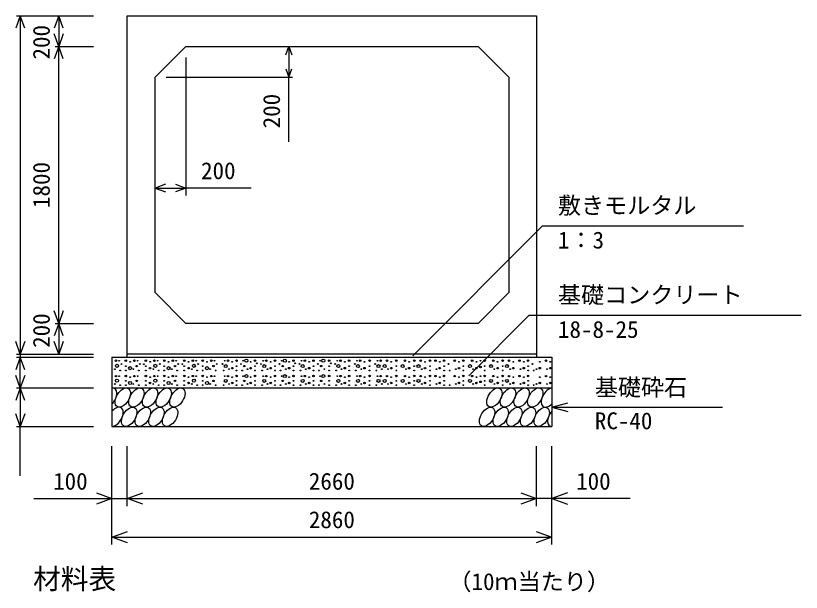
# Model space of a CAD drawing. Units: millimetres, scale not verified. Extents: x -100800 to 100800, y -35640 to 35640.
# Drawn here: x 21504 to 26610, y 14062 to 17810 of the extents above; entities that cross this region are included whole.
import ezdxf
from ezdxf.enums import TextEntityAlignment as Align

# ---------------------------------------------------------------- set-up
doc = ezdxf.new("R2010")
doc.units = ezdxf.units.MM
doc.header["$LTSCALE"] = 120
for name, color, linetype, lineweight in [('0-0_DIM', 7, 'Continuous', 25), ('0-2_HATCH', 6, 'Continuous', 25), ('0-5_OUTLINE', 3, 'Continuous', 25), ('0-7_TXT', 7, 'Continuous', 25)]:
    doc.layers.add(name, color=color, linetype=linetype, lineweight=lineweight)
doc.styles.add('ＭＳ ゴシック', font='')
doc.styles.get('ＭＳ ゴシック').set_extended_font_data('MS Gothic')

msp = doc.modelspace()

# ---------------------------------------------------------------- linework, layer by layer
at = {"layer": '0-0_DIM'}
for p, q in [((21509, 17810.3), (22009.1, 17810.3)), ((21533, 17810.3), (21533, 15610.3)), ((21783, 17810.3), (21783, 17610.3)), ((21759, 17610.3), (22009.1, 17610.3)), ((21783, 15810.3), (21783, 17610.3)), ((23279.5, 17610.3), (23279.5, 17410.3)), ((22609.1, 17538.3), (22609.1, 16641.7)), ((22481.1, 17410.3), (23303.5, 17410.3)), ((23279.5, 16989.5), (23279.5, 17410.3)), ((22409.1, 16689.7), (22609.1, 16689.7)), ((23033.2, 16689.7), (22609.1, 16689.7)), ((24929, 16444.2), (24084.9, 15600.2)), ((24929, 16444.2), (26234.7, 16444.2)), ((24841.3, 15863.1), (24448.5, 15470.3)), ((24841.3, 15863.1), (26610.3, 15863.1)), ((21759, 15810.3), (22009.1, 15810.3)), ((21783, 15810.3), (21783, 15610.3)), ((21509, 15610.3), (22009.1, 15610.3)), ((21509, 15590.3), (22009.1, 15590.3)), ((21533, 15610.3), (21533, 15590.3)), ((21533, 15390.3), (21533, 15590.3)), ((21509, 15390.3), (22009.1, 15390.3)), ((21533, 15390.3), (21533, 15140.3)), ((24989.1, 15265.3), (25093.4, 15293.3)), ((24989.1, 15265.3), (26098, 15265.3)), ((24989.1, 15265.3), (25093.4, 15237.3)), ((21509, 15140.3), (22009.1, 15140.3)), ((21533, 14818.2), (21533, 15140.3)), ((22129.1, 14373.1), (22129.1, 15012.7)), ((22229.1, 14623.1), (22229.1, 15012.7)), ((24889.1, 14623.1), (24889.1, 15012.7)), ((24989.1, 14373.1), (24989.1, 15012.7)), ((21621.1, 14671.1), (22129.1, 14671.1)), ((22129.1, 14671.1), (22229.1, 14671.1)), ((22229.1, 14671.1), (24889.1, 14671.1)), ((22129.1, 14421.1), (24989.1, 14421.1))]:
    msp.add_line(p, q, dxfattribs=at)
for points in [[(21562.6, 17729.1), (21533, 17810.3), (21503.5, 17729.1)], [(21812.6, 17729.1), (21783, 17810.3), (21753.5, 17729.1)], [(21812.6, 17691.5), (21783, 17610.3), (21753.5, 17691.5)], [(21812.6, 17529.1), (21783, 17610.3), (21753.5, 17529.1)], [(23259.8, 17556.2), (23279.5, 17610.3), (23299.2, 17556.2)], [(23259.8, 17464.4), (23279.5, 17410.3), (23299.2, 17464.4)], [(22476.8, 16714.3), (22409.1, 16689.7), (22476.8, 16665)], [(22541.4, 16714.3), (22609.1, 16689.7), (22541.4, 16665)], [(21812.6, 15891.5), (21783, 15810.3), (21753.5, 15891.5)], [(21812.6, 15729.1), (21783, 15810.3), (21753.5, 15729.1)], [(21562.6, 15691.5), (21533, 15610.3), (21503.5, 15691.5)], [(21812.6, 15691.5), (21783, 15610.3), (21753.5, 15691.5)], [(21562.6, 15509.1), (21533, 15590.3), (21503.5, 15509.1)], [(21562.6, 15471.5), (21533, 15390.3), (21503.5, 15471.5)], [(21562.6, 15309.1), (21533, 15390.3), (21503.5, 15309.1)], [(21562.6, 15221.5), (21533, 15140.3), (21503.5, 15221.5)], [(22027.6, 14708), (22129.1, 14671.1), (22027.6, 14634.1)], [(22330.6, 14634.1), (22229.1, 14671.1), (22330.6, 14708)], [(24787.6, 14708), (24889.1, 14671.1), (24787.6, 14634.1)], [(25090.6, 14708), (24989.1, 14671.1), (25090.6, 14634.1)], [(25497.1, 14671.1), (24989.1, 14671.1), (24889.1, 14671.1)], [(22230.6, 14384.1), (22129.1, 14421.1), (22230.6, 14458)], [(24887.6, 14458), (24989.1, 14421.1), (24887.6, 14384.1)]]:
    msp.add_lwpolyline(points, dxfattribs=at)
at = {"layer": '0-2_HATCH'}
for centre, radius in [((23003.1, 15567.5), 10), ((23253.1, 15567.5), 10), ((23503.1, 15567.5), 10), ((22155.1, 15567.5), 5), ((22161.7, 15534.5), 10), ((22176.2, 15567.5), 2.5), ((22190.2, 15546.5), 2.5), ((22219.1, 15568.4), 5), ((22219.1, 15532.5), 2.5), ((22247.1, 15519.3), 10), ((22247.1, 15560.5), 2.5), ((22275.1, 15567.5), 5), ((22289.2, 15532.5), 5), ((22296.2, 15567.5), 2.5), ((22310.2, 15546.5), 2.5), ((22336.7, 15545.6), 2.5), ((22349.1, 15568.4), 5), ((22349.1, 15532.5), 2.5), ((22377.1, 15560.5), 2.5), ((22405.1, 15567.5), 5), ((22411.7, 15534.5), 10), ((22426.2, 15567.5), 2.5), ((22440.2, 15546.5), 2.5), ((22469.1, 15568.4), 5), ((22469.1, 15532.5), 2.5), ((22497.1, 15519.3), 10), ((22497.1, 15560.5), 2.5), ((22525.1, 15567.5), 5), ((22539.2, 15532.5), 5), ((22546.2, 15567.5), 2.5), ((22560.2, 15546.5), 2.5), ((22586.7, 15545.6), 2.5), ((22599.1, 15568.4), 5), ((22599.1, 15532.5), 2.5), ((22627.1, 15560.5), 2.5), ((22655.1, 15567.5), 5), ((22661.7, 15534.5), 10), ((22676.2, 15567.5), 2.5), ((22690.2, 15546.5), 2.5), ((22719.1, 15568.4), 5), ((22719.1, 15532.5), 2.5), ((22747.1, 15519.3), 10), ((22747.1, 15560.5), 2.5), ((22775.1, 15567.5), 5), ((22789.2, 15532.5), 5), ((22796.2, 15567.5), 2.5), ((22810.2, 15546.5), 2.5), ((22848, 15546.5), 2.5), ((22869, 15532.5), 10), ((22862, 15567.5), 2.5), ((22883.1, 15567.5), 5), ((22911.1, 15560.5), 2.5), ((22939.1, 15568.4), 5), ((22939.1, 15532.5), 2.5), ((22968, 15546.5), 2.5), ((22982, 15567.5), 2.5), ((22989, 15532.5), 5), ((23031.1, 15560.5), 2.5), ((23059.1, 15568.4), 5), ((23059.1, 15532.5), 2.5), ((23070.5, 15550.8), 2.5), ((23098, 15546.5), 2.5), ((23119, 15532.5), 10), ((23112, 15567.5), 2.5), ((23133.1, 15567.5), 5), ((23161.1, 15560.5), 2.5), ((23189.1, 15568.4), 5), ((23189.1, 15532.5), 2.5), ((23218, 15546.5), 2.5), ((23232, 15567.5), 2.5), ((23239, 15532.5), 5), ((23281.1, 15560.5), 2.5), ((23309.1, 15568.4), 5), ((23309.1, 15532.5), 2.5), ((23320.5, 15550.8), 2.5), ((23348, 15546.5), 2.5), ((23369, 15532.5), 10), ((23362, 15567.5), 2.5), ((23383.1, 15567.5), 5), ((23411.1, 15560.5), 2.5), ((23439.1, 15568.4), 5), ((23439.1, 15532.5), 2.5), ((23468, 15546.5), 2.5), ((23482, 15567.5), 2.5), ((23489, 15532.5), 5), ((23541, 15568.4), 5), ((23541, 15532.5), 2.5), ((23552.3, 15550.8), 2.5), ((23579.8, 15546.5), 2.5), ((23600.9, 15532.5), 10), ((23593.9, 15567.5), 2.5), ((23614.9, 15567.5), 5), ((23642.9, 15560.5), 2.5), ((23671, 15568.4), 5), ((23671, 15532.5), 2.5), ((23707.9, 15546.5), 2.5), ((23728.9, 15532.5), 10), ((23721.9, 15567.5), 2.5), ((23742.9, 15567.5), 5), ((23771, 15560.5), 2.5), ((23803.9, 15568.4), 5), ((23803.9, 15532.5), 2.5), ((23840.8, 15546.5), 2.5), ((23861.9, 15532.5), 10), ((23854.8, 15567.5), 2.5), ((23875.9, 15567.5), 5), ((23902.5, 15532.5), 10), ((23916.5, 15567.5), 5), ((23944.6, 15560.5), 2.5), ((23977.5, 15568.4), 5), ((23977.5, 15532.5), 2.5), ((24019.4, 15532.5), 10), ((24033.4, 15567.5), 5), ((24061.4, 15560.5), 2.5), ((24094.3, 15568.4), 5), ((24094.3, 15532.5), 2.5), ((24122.1, 15532.5), 10), ((24136.1, 15567.5), 5), ((24164.1, 15560.5), 2.5), ((24197, 15568.4), 5), ((24197, 15532.5), 2.5), ((24232.3, 15567.5), 5), ((24260.3, 15560.5), 2.5), ((24288.4, 15568.4), 5), ((24288.4, 15532.5), 2.5), ((24317.2, 15546.5), 2.5), ((24357.1, 15567.5), 5), ((24385.1, 15560.5), 2.5), ((24413.2, 15568.4), 5), ((24413.2, 15532.5), 2.5), ((24456.5, 15532.5), 10), ((24470.5, 15567.5), 5), ((24498.6, 15560.5), 2.5), ((24524.7, 15526.3), 5), ((24524.7, 15567.5), 2.5), ((24552, 15568.4), 5), ((24552, 15532.5), 2.5), ((24593.9, 15532.5), 10), ((24607.9, 15567.5), 5), ((24636, 15560.5), 2.5), ((24668.9, 15568.4), 5), ((24668.9, 15532.5), 2.5), ((24696.6, 15532.5), 10), ((24710.6, 15567.5), 5), ((24738.7, 15560.5), 2.5), ((24778.4, 15567.5), 5), ((24806.4, 15560.5), 2.5), ((24834.5, 15568.4), 5), ((24834.5, 15532.5), 2.5), ((24863.4, 15546.5), 2.5), ((24910.4, 15560.5), 2.5), ((24950.2, 15567.5), 5), ((24978.2, 15560.5), 2.5), ((22148.1, 15512.3), 2.5), ((22183.2, 15504.4), 2.5), ((22219.1, 15504.4), 2.5), ((22268.1, 15512.3), 2.5), ((22303.2, 15504.4), 2.5), ((22349.1, 15504.4), 2.5), ((22377.1, 15519.3), 5), ((22398.1, 15512.3), 2.5), ((22433.2, 15504.4), 2.5), ((22469.1, 15504.4), 2.5), ((22518.1, 15512.3), 2.5), ((22553.2, 15504.4), 2.5), ((22599.1, 15504.4), 2.5), ((22627.1, 15519.3), 5), ((22648.1, 15512.3), 2.5), ((22683.2, 15504.4), 2.5), ((22719.1, 15504.4), 2.5), ((22768.1, 15512.3), 2.5), ((22803.2, 15504.4), 2.5), ((22855, 15504.4), 2.5), ((22890.1, 15512.3), 2.5), ((22911.1, 15519.3), 5), ((22939.1, 15504.4), 2.5), ((22975, 15504.4), 2.5), ((23003.1, 15467.5), 10), ((23010.1, 15512.3), 2.5), ((23031.1, 15519.3), 5), ((23059.1, 15504.4), 2.5), ((23105, 15504.4), 2.5), ((23140.1, 15512.3), 2.5), ((23161.1, 15519.3), 5), ((23189.1, 15504.4), 2.5), ((23225, 15504.4), 2.5), ((23253.1, 15467.5), 10), ((23260.1, 15512.3), 2.5), ((23281.1, 15519.3), 5), ((23309.1, 15504.4), 2.5), ((23355, 15504.4), 2.5), ((23390.1, 15512.3), 2.5), ((23411.1, 15519.3), 5), ((23439.1, 15504.4), 2.5), ((23475, 15504.4), 2.5), ((23503.1, 15467.5), 10), ((23510.1, 15512.3), 2.5), ((23541, 15504.4), 2.5), ((23586.8, 15504.4), 2.5), ((23621.9, 15512.3), 2.5), ((23642.9, 15519.3), 5), ((23671, 15504.4), 2.5), ((23714.9, 15504.4), 2.5), ((23750, 15512.3), 2.5), ((23771, 15519.3), 5), ((23803.9, 15504.4), 2.5), ((23847.8, 15504.4), 2.5), ((23882.9, 15512.3), 2.5), ((23923.6, 15512.3), 2.5), ((23944.6, 15519.3), 5), ((23977.5, 15504.4), 2.5), ((24040.4, 15512.3), 2.5), ((24061.4, 15519.3), 5), ((24094.3, 15504.4), 2.5), ((24143.1, 15512.3), 2.5), ((24164.1, 15519.3), 5), ((24197, 15504.4), 2.5), ((24239.3, 15512.3), 2.5), ((24260.3, 15519.3), 5), ((24288.4, 15504.4), 2.5), ((24324.2, 15504.4), 2.5), ((24364.1, 15512.3), 2.5), ((24385.1, 15519.3), 5), ((24413.2, 15504.4), 2.5), ((24477.5, 15512.3), 2.5), ((24498.6, 15519.3), 5), ((24552, 15504.4), 2.5), ((24615, 15512.3), 2.5), ((24636, 15519.3), 5), ((24668.9, 15504.4), 2.5), ((24717.6, 15512.3), 2.5), ((24738.7, 15519.3), 5), ((24785.4, 15512.3), 2.5), ((24806.4, 15519.3), 5), ((24834.5, 15504.4), 2.5), ((24870.4, 15504.4), 2.5), ((24889.4, 15512.3), 2.5), ((24910.4, 15519.3), 5), ((24957.2, 15512.3), 2.5), ((24978.2, 15519.3), 5), ((22155.1, 15467.5), 5), ((22161.7, 15438.4), 10), ((22176.2, 15467.5), 2.5), ((22219.1, 15468.4), 5), ((22219.1, 15436.4), 2.5), ((22247.1, 15423.2), 10), ((22247.1, 15460.5), 2.5), ((22275.1, 15467.5), 5), ((22289.2, 15436.4), 5), ((22296.2, 15467.5), 2.5), ((22349.1, 15468.4), 5), ((22349.1, 15436.4), 2.5), ((22377.1, 15423.2), 5), ((22377.1, 15460.5), 2.5), ((22405.1, 15467.5), 5), ((22411.7, 15438.4), 10), ((22426.2, 15467.5), 2.5), ((22469.1, 15468.4), 5), ((22469.1, 15436.4), 2.5), ((22497.1, 15423.2), 10), ((22497.1, 15460.5), 2.5), ((22525.1, 15467.5), 5), ((22539.2, 15436.4), 5), ((22546.2, 15467.5), 2.5), ((22599.1, 15468.4), 5), ((22599.1, 15436.4), 2.5), ((22627.1, 15423.2), 5), ((22627.1, 15460.5), 2.5), ((22655.1, 15467.5), 5), ((22661.7, 15438.4), 10), ((22676.2, 15467.5), 2.5), ((22719.1, 15468.4), 5), ((22719.1, 15436.4), 2.5), ((22747.1, 15423.2), 10), ((22747.1, 15460.5), 2.5), ((22775.1, 15467.5), 5), ((22789.2, 15436.4), 5), ((22796.2, 15467.5), 2.5), ((22869, 15436.4), 10), ((22862, 15467.5), 2.5), ((22883.1, 15467.5), 5), ((22911.1, 15423.2), 5), ((22911.1, 15460.5), 2.5), ((22939.1, 15468.4), 5), ((22939.1, 15436.4), 2.5), ((22982, 15467.5), 2.5), ((22989, 15436.4), 5), ((23031.1, 15423.2), 5), ((23031.1, 15460.5), 2.5), ((23059.1, 15468.4), 5), ((23059.1, 15436.4), 2.5), ((23119, 15436.4), 10), ((23112, 15467.5), 2.5), ((23133.1, 15467.5), 5), ((23161.1, 15423.2), 5), ((23161.1, 15460.5), 2.5), ((23189.1, 15468.4), 5), ((23189.1, 15436.4), 2.5), ((23232, 15467.5), 2.5), ((23239, 15436.4), 5), ((23281.1, 15423.2), 5), ((23281.1, 15460.5), 2.5), ((23309.1, 15468.4), 5), ((23309.1, 15436.4), 2.5), ((23369, 15436.4), 10), ((23362, 15467.5), 2.5), ((23383.1, 15467.5), 5), ((23411.1, 15423.2), 5), ((23411.1, 15460.5), 2.5), ((23439.1, 15468.4), 5), ((23439.1, 15436.4), 2.5), ((23482, 15467.5), 2.5), ((23489, 15436.4), 5), ((23541, 15468.4), 5), ((23541, 15436.4), 2.5), ((23600.9, 15436.4), 10), ((23593.9, 15467.5), 2.5), ((23614.9, 15467.5), 5), ((23642.9, 15423.2), 5), ((23642.9, 15460.5), 2.5), ((23671, 15468.4), 5), ((23671, 15436.4), 2.5), ((23728.9, 15436.4), 10), ((23721.9, 15467.5), 2.5), ((23742.9, 15467.5), 5), ((23771, 15423.2), 5), ((23771, 15460.5), 2.5), ((23803.9, 15468.4), 5), ((23803.9, 15436.4), 2.5), ((23861.9, 15436.4), 10), ((23854.8, 15467.5), 2.5), ((23875.9, 15467.5), 5), ((23902.5, 15436.4), 10), ((23916.5, 15467.5), 5), ((23944.6, 15423.2), 5), ((23944.6, 15460.5), 2.5), ((23977.5, 15468.4), 5), ((23977.5, 15436.4), 2.5), ((24019.4, 15436.4), 10), ((24033.4, 15467.5), 5), ((24061.4, 15423.2), 5), ((24061.4, 15460.5), 2.5), ((24094.3, 15468.4), 5), ((24094.3, 15436.4), 2.5), ((24122.1, 15436.4), 10), ((24136.1, 15467.5), 5), ((24164.1, 15423.2), 5), ((24164.1, 15460.5), 2.5), ((24197, 15468.4), 5), ((24197, 15436.4), 2.5), ((24232.3, 15467.5), 5), ((24260.3, 15423.2), 5), ((24260.3, 15460.5), 2.5), ((24288.4, 15468.4), 5), ((24288.4, 15436.4), 2.5), ((24357.1, 15467.5), 5), ((24385.1, 15423.2), 5), ((24385.1, 15460.5), 2.5), ((24413.2, 15468.4), 5), ((24413.2, 15436.4), 2.5), ((24456.5, 15436.4), 10), ((24470.5, 15467.5), 5), ((24498.6, 15423.2), 5), ((24498.6, 15460.5), 2.5), ((24524.7, 15430.2), 5), ((24524.7, 15467.5), 2.5), ((24552, 15468.4), 5), ((24552, 15436.4), 2.5), ((24593.9, 15436.4), 10), ((24607.9, 15467.5), 5), ((24636, 15423.2), 5), ((24636, 15460.5), 2.5), ((24668.9, 15468.4), 5), ((24668.9, 15436.4), 2.5), ((24696.6, 15436.4), 10), ((24710.6, 15467.5), 5), ((24738.7, 15423.2), 5), ((24738.7, 15460.5), 2.5), ((24778.4, 15467.5), 5), ((24806.4, 15423.2), 5), ((24806.4, 15460.5), 2.5), ((24834.5, 15468.4), 5), ((24834.5, 15436.4), 2.5), ((24910.4, 15423.2), 5), ((24910.4, 15460.5), 2.5), ((24950.2, 15467.5), 5), ((24978.2, 15423.2), 5), ((24978.2, 15460.5), 2.5), ((22148.1, 15416.2), 2.5), ((22183.2, 15408.4), 2.5), ((22219.1, 15408.4), 2.5), ((22268.1, 15416.2), 2.5), ((22303.2, 15408.4), 2.5), ((22349.1, 15408.4), 2.5), ((22398.1, 15416.2), 2.5), ((22433.2, 15408.4), 2.5), ((22469.1, 15408.4), 2.5), ((22518.1, 15416.2), 2.5), ((22553.2, 15408.4), 2.5), ((22599.1, 15408.4), 2.5), ((22648.1, 15416.2), 2.5), ((22683.2, 15408.4), 2.5), ((22719.1, 15408.4), 2.5), ((22768.1, 15416.2), 2.5), ((22803.2, 15408.4), 2.5), ((22855, 15408.4), 2.5), ((22890.1, 15416.2), 2.5), ((22939.1, 15408.4), 2.5), ((22975, 15408.4), 2.5), ((23010.1, 15416.2), 2.5), ((23059.1, 15408.4), 2.5), ((23105, 15408.4), 2.5), ((23140.1, 15416.2), 2.5), ((23189.1, 15408.4), 2.5), ((23225, 15408.4), 2.5), ((23260.1, 15416.2), 2.5), ((23309.1, 15408.4), 2.5), ((23355, 15408.4), 2.5), ((23390.1, 15416.2), 2.5), ((23439.1, 15408.4), 2.5), ((23475, 15408.4), 2.5), ((23510.1, 15416.2), 2.5), ((23541, 15408.4), 2.5), ((23586.8, 15408.4), 2.5), ((23621.9, 15416.2), 2.5), ((23671, 15408.4), 2.5), ((23714.9, 15408.4), 2.5), ((23750, 15416.2), 2.5), ((23803.9, 15408.4), 2.5), ((23847.8, 15408.4), 2.5), ((23882.9, 15416.2), 2.5), ((23923.6, 15416.2), 2.5), ((23977.5, 15408.4), 2.5), ((24040.4, 15416.2), 2.5), ((24094.3, 15408.4), 2.5), ((24143.1, 15416.2), 2.5), ((24197, 15408.4), 2.5), ((24239.3, 15416.2), 2.5), ((24288.4, 15408.4), 2.5), ((24324.2, 15408.4), 2.5), ((24364.1, 15416.2), 2.5), ((24413.2, 15408.4), 2.5), ((24477.5, 15416.2), 2.5), ((24552, 15408.4), 2.5), ((24615, 15416.2), 2.5), ((24668.9, 15408.4), 2.5), ((24717.6, 15416.2), 2.5), ((24785.4, 15416.2), 2.5), ((24834.5, 15408.4), 2.5), ((24870.4, 15408.4), 2.5), ((24889.4, 15416.2), 2.5), ((24957.2, 15416.2), 2.5)]:
    msp.add_circle(centre, radius, dxfattribs=at)
for centre, start_param, end_param in [((22110.8, 15327.8), 4.335544, 6.724593), ((24969.8, 15327.8), 0.419949, 4.357003), ((22152.3, 15202.8), 3.496422, 7.58605), ((25011.4, 15202.8), 1.28053, 3.496422)]:
    msp.add_ellipse(centre, major_axis=(36.4, 58.9), ratio=0.5792, start_param=start_param, end_param=end_param, dxfattribs=at)
for centre in [(22199.5, 15327.8), (22288.2, 15327.8), (22376.9, 15327.8), (22465.6, 15327.8), (22554.3, 15327.8), (24615, 15327.8), (24703.7, 15327.8), (24792.4, 15327.8), (24881.1, 15327.8), (22241, 15202.8), (22329.7, 15202.8), (22418.4, 15202.8), (22507.1, 15202.8), (24567.9, 15202.8), (24656.6, 15202.8), (24745.3, 15202.8), (24834, 15202.8), (24922.7, 15202.8)]:
    msp.add_ellipse(centre, major_axis=(36.4, 58.9), ratio=0.5792, dxfattribs=at)
at = {"layer": '0-5_OUTLINE'}
for p, q in [((22229.1, 15590.3), (22229.1, 17810.3)), ((22609.1, 17610.3), (22409.1, 17410.3)), ((22609.1, 17610.3), (24509.1, 17610.3)), ((24709.1, 17410.3), (24509.1, 17610.3)), ((22409.1, 16010.3), (22409.1, 17410.3)), ((24709.1, 17410.3), (24709.1, 16010.3)), ((22609.1, 15810.3), (22409.1, 16010.3)), ((24709.1, 16010.3), (24509.1, 15810.3)), ((24509.1, 15810.3), (22609.1, 15810.3)), ((22129.1, 15590.3), (22129.1, 15140.3)), ((22129.1, 15590.3), (24989.1, 15590.3)), ((24889.1, 15610.3), (22229.1, 15610.3)), ((24989.1, 15590.3), (24989.1, 15140.3)), ((22129.1, 15390.3), (24989.1, 15390.3)), ((22129.1, 15140.3), (24989.1, 15140.3))]:
    msp.add_line(p, q, dxfattribs=at)
msp.add_lwpolyline([(22229.1, 17810.3), (24889.1, 17810.3), (24889.1, 15590.3)], dxfattribs=at)

# ---------------------------------------------------------------- texts
at = {"layer": '0-0_DIM', "style": 'ＭＳ ゴシック'}
for s, p in [('200', (21758, 17525.6)), ('200', (23254.5, 17078)), ('1800', (21758, 16560.3)), ('200', (21758, 15651.1))]:
    msp.add_text(s, height=110, rotation=90, dxfattribs=at).set_placement(p, align=Align.BOTTOM_LEFT)
for s, p in [('200', (22708.3, 16714.7)), ('敷きモルタル', (25028.6, 16489.2)), ('1：3', (25028.6, 16264)), ('基礎コンクリート', (25028.6, 15908)), ('18-8-25', (25028.6, 15682.9)), ('基礎砕石', (25268.3, 15306.5)), ('RC-40', (25268.3, 15088.9)), ('100', (21746.7, 14696.1)), ('2660', (23409.1, 14696.1)), ('100', (25146.5, 14696.1)), ('2860', (23409.1, 14446.1))]:
    msp.add_text(s, height=110, dxfattribs=at).set_placement(p, align=Align.BOTTOM_LEFT)
at = {"layer": '0-7_TXT', "style": 'ＭＳ ゴシック'}
for s, height, p in [('材料表', 132, (21616.6, 14043.6)), ('（10ｍ当たり）', 110, (24316.6, 14043.6))]:
    msp.add_text(s, height=height, dxfattribs=at).set_placement(p, align=Align.BOTTOM_LEFT)

doc.saveas('drawing.dxf')
